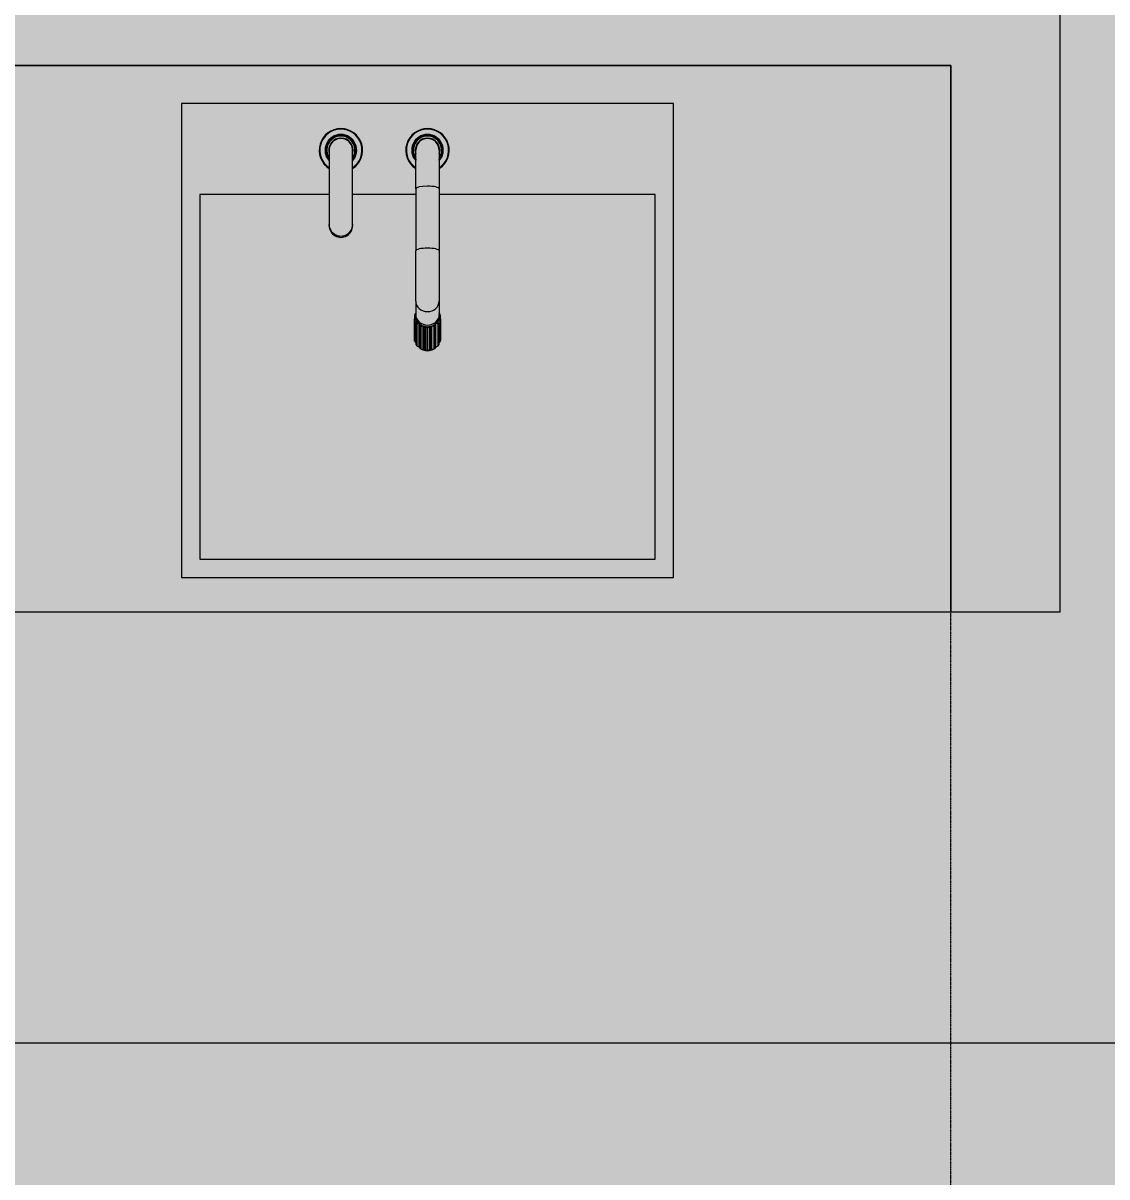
# Model space of a CAD drawing. Header units: millimetres. Extents: x 475206255 to 476720147, y 4620882299 to 4621447368.
# Drawn here: x 475275759 to 475276949, y 4621053280 to 4621054546 of the extents above; entities that cross this region are included whole.
import ezdxf

# ---------------------------------------------------------------- set-up
doc = ezdxf.new("R2010")
doc.units = ezdxf.units.MM
doc.header["$MEASUREMENT"] = 0
doc.linetypes.add('dash fine 0_25', pattern=[0.5952, 0.2976, -0.2976])
for name, color, linetype, lineweight in [('2D Drafting - General_Pen_No__250_Pen_No__7_Pen_No__250', 7, 'Continuous', 0), ('2D Drafting - General_Pen_No__250_Pen_No__7_Pen_No__7', 7, 'Continuous', 0), ('G-Anno-Nplt_Pen_No__151', 151, 'Continuous', 0), ('New_--------AVEJI_MODZRAVI_Pen_No__7', 7, 'Continuous', 0), ('New_--------AVEJI_UDZRAVI_Pen_No__7', 7, 'Continuous', 0), ('zoma_Pen_No__142', 142, 'Continuous', 0), ('zoma_Pen_No__5_Pen_No__5', 5, 'Continuous', 0)]:
    doc.layers.add(name, color=color, linetype=linetype, lineweight=lineweight)
doc.layers.add('New_--aveji_Pen_No__251', color=7, linetype='Continuous', lineweight=0, true_color=0x656565)
doc.layers.add('zoma', color=7, linetype='Continuous')
doc.styles.add('GENERATED_STYLE_2', font='arial.ttf')
doc.dimstyles.new('GENERATED_STYLE__3', dxfattribs={"dimtxt": 200, "dimasz": 64.421331, "dimexe": 0.18, "dimexo": 3, "dimgap": 0, "dimtad": 1, "dimtih": 1, "dimtoh": 1, "dimlfac": 0.001, "dimzin": 0, "dimdsep": 46, "dimtxsty": 'GENERATED_STYLE_2', "dimblk": 'ARROWHEAD_2', "dimblk1": 'ARROWHEAD_2', "dimblk2": 'ARROWHEAD_2', "dimcen": 0.09, "dimclrd": 142, "dimclre": 142, "dimclrt": 142, "dimadec": 0, "dimazin": 0, "dimtfac": 1, "dimtdec": 4, "dimtmove": 0, "dimatfit": 3, "dimfxl": 1, "dimtolj": 1, "dimtzin": 0, "dimarcsym": 0})
doc.dimstyles.new('GENERATED_STYLE__9', dxfattribs={"dimtxt": 200, "dimasz": 64.421331, "dimexe": 0.18, "dimexo": 3, "dimgap": 0, "dimtad": 1, "dimlfac": 0.001, "dimzin": 0, "dimdsep": 46, "dimtxsty": 'GENERATED_STYLE_2', "dimblk": 'ARROWHEAD_2', "dimblk1": 'ARROWHEAD_2', "dimblk2": 'ARROWHEAD_2', "dimcen": 0.09, "dimclrd": 142, "dimclre": 142, "dimclrt": 142, "dimadec": 0, "dimazin": 0, "dimtfac": 1, "dimtdec": 4, "dimtmove": 0, "dimatfit": 3, "dimfxl": 1, "dimtolj": 1, "dimtzin": 0, "dimarcsym": 0})

# ---------------------------------------------------------------- blocks, each defined once
blk = doc.blocks.new('*D1011', base_point=(475826095.8, 4621095193.2))
at = {"layer": 'zoma_Pen_No__142', "color": 142, "linetype": 'Continuous', "lineweight": 0, "transparency": 16777216}
for p, q in [((475298675.2, 4621061026.7), (475298675.2, 4621061068.1)), ((475298717.6, 4621061002.2), (475298632.8, 4621061051.2)), ((475298738.8, 4621061026.7), (475298611.6, 4621061026.7)), ((475298675.2, 4621045826.7), (475298675.2, 4621061026.7)), ((475298632.8, 4621045851.2), (475298717.6, 4621045802.2)), ((475298738.8, 4621045826.7), (475298611.6, 4621045826.7)), ((475298675.2, 4621045785.2), (475298675.2, 4621045826.7))]:
    blk.add_line(p, q, dxfattribs=at)
at = {"layer": 'zoma_Pen_No__142', "color": 142, "lineweight": 0, "transparency": 16777216, "insert": (475298635.2, 4621053083.5), "char_height": 200, "attachment_point": 7, "rotation": 90, "style": 'GENERATED_STYLE_2'}
blk.add_mtext('\\A1;{\\pql;\\fArial|b0|i0|c204|p0;\\W1.000000;15.20}', dxfattribs=at)
blk = doc.blocks.new('ARROWHEAD_2')
at = {"color": 0, "linetype": 'Continuous', "lineweight": 0}
for p, q in [((-0.378, -0.655), (0.378, 0.655)), ((0, 0), (-1, 0))]:
    blk.add_line(p, q, dxfattribs=at)
blk = doc.blocks.new('*D1016', base_point=(475826095.8, 4621095193.2))
at = {"layer": 'zoma_Pen_No__142', "color": 142, "linetype": 'Continuous', "lineweight": 0, "transparency": 16777216}
for p, q in [((475297843.7, 4621053651.2), (475297928.4, 4621053602.2)), ((475297949.6, 4621053626.7), (475297822.5, 4621053626.7)), ((475297886.1, 4621053226.7), (475297886.1, 4621053626.7)), ((475297843.7, 4621053251.2), (475297928.4, 4621053202.2)), ((475297949.6, 4621053226.7), (475297822.5, 4621053226.7))]:
    blk.add_line(p, q, dxfattribs=at)
blk = doc.blocks.new('*D1017', base_point=(475826095.8, 4621095193.2))
at = {"layer": 'zoma_Pen_No__142', "color": 142, "linetype": 'Continuous', "lineweight": 0, "transparency": 16777216}
for p, q in [((475297843.7, 4621054251.2), (475297928.4, 4621054202.2)), ((475297949.6, 4621054226.7), (475297822.5, 4621054226.7)), ((475297886.1, 4621053626.7), (475297886.1, 4621054226.7)), ((475297843.7, 4621053651.2), (475297928.4, 4621053602.2)), ((475297949.6, 4621053626.7), (475297822.5, 4621053626.7))]:
    blk.add_line(p, q, dxfattribs=at)
at = {"layer": 'zoma_Pen_No__142', "color": 142, "lineweight": 0, "transparency": 16777216, "insert": (475297846.1, 4621053659.8), "char_height": 200, "attachment_point": 7, "rotation": 90, "style": 'GENERATED_STYLE_2'}
blk.add_mtext('\\A1;{\\pql;\\fArial|b0|i0|c204|p0;\\W1.000000;0.60}', dxfattribs=at)
blk = doc.blocks.new('*D1018', base_point=(475826095.8, 4621095193.2))
at = {"layer": 'zoma_Pen_No__142', "color": 142, "linetype": 'Continuous', "lineweight": 0, "transparency": 16777216}
for p, q in [((475297843.7, 4621055851.2), (475297928.4, 4621055802.2)), ((475297949.6, 4621055826.7), (475297822.5, 4621055826.7)), ((475297886.1, 4621054226.7), (475297886.1, 4621055826.7)), ((475297843.7, 4621054251.2), (475297928.4, 4621054202.2)), ((475297949.6, 4621054226.7), (475297822.5, 4621054226.7))]:
    blk.add_line(p, q, dxfattribs=at)
at = {"layer": 'zoma_Pen_No__142', "color": 142, "lineweight": 0, "transparency": 16777216, "insert": (475297846.1, 4621054759.8), "char_height": 200, "attachment_point": 7, "rotation": 90, "style": 'GENERATED_STYLE_2'}
blk.add_mtext('\\A1;{\\pql;\\fArial|b0|i0|c204|p0;\\W1.000000;1.60}', dxfattribs=at)
blk = doc.blocks.new('*D1232', base_point=(475826095.8, 4621095193.2))
at = {"layer": 'zoma_Pen_No__142', "color": 142, "linetype": 'Continuous', "lineweight": 0, "transparency": 16777216}
for p, q in [((475275219.4, 4621061979.3), (475275219.4, 4621062106.5)), ((475281319.4, 4621061979.3), (475281319.4, 4621062106.5)), ((475275243.8, 4621062085.3), (475275194.9, 4621062000.5)), ((475281343.9, 4621062085.3), (475281295, 4621062000.5)), ((475275219.4, 4621062042.9), (475281319.4, 4621062042.9))]:
    blk.add_line(p, q, dxfattribs=at)
at = {"layer": 'zoma_Pen_No__142', "color": 142, "lineweight": 0, "transparency": 16777216, "char_height": 200, "attachment_point": 7, "style": 'GENERATED_STYLE_2'}
for s, insert in [('\\A1;{\\pql;\\fArial|b0|i0|c204|p0;\\W1.000000;0.40}', (475275243.9, 4621062082.9)), ('\\A1;{\\pql;\\fArial|b0|i0|c204|p0;\\W1.000000;6.10}', (475278002.5, 4621062082.9)), ('\\A1;{\\pql;\\fArial|b0|i0|c204|p0;\\W1.000000;0.40}', (475280761.1, 4621062082.9))]:
    blk.add_mtext(s, dxfattribs=dict(at, insert=insert))
blk = doc.blocks.new('*D1290', base_point=(475826095.8, 4621095193.2))
at = {"layer": 'zoma_Pen_No__142', "color": 142, "linetype": 'Continuous', "lineweight": 0, "transparency": 16777216}
for p, q in [((475275219.4, 4621111169.1), (475275219.4, 4621111296.2)), ((475281319.4, 4621111169.1), (475281319.4, 4621111296.2)), ((475275243.8, 4621111275), (475275194.9, 4621111190.3)), ((475281343.9, 4621111275), (475281295, 4621111190.3)), ((475275219.4, 4621111232.6), (475281319.4, 4621111232.6))]:
    blk.add_line(p, q, dxfattribs=at)
at = {"layer": 'zoma_Pen_No__142', "color": 142, "lineweight": 0, "transparency": 16777216, "char_height": 200, "attachment_point": 7, "style": 'GENERATED_STYLE_2'}
for s, insert in [('\\A1;{\\pql;\\fArial|b0|i0|c204|p0;\\W1.000000;0.40}', (475275243.9, 4621111272.6)), ('\\A1;{\\pql;\\fArial|b0|i0|c204|p0;\\W1.000000;6.10}', (475278002.5, 4621111272.6)), ('\\A1;{\\pql;\\fArial|b0|i0|c204|p0;\\W1.000000;0.40}', (475280761.1, 4621111272.6))]:
    blk.add_mtext(s, dxfattribs=dict(at, insert=insert))
blk = doc.blocks.new('*D1314', base_point=(475826095.8, 4621095193.2))
at = {"layer": 'zoma_Pen_No__142', "color": 142, "linetype": 'Continuous', "lineweight": 0, "transparency": 16777216}
for p, q in [((475275219.4, 4621092624.1), (475275219.4, 4621092751.3)), ((475281319.4, 4621092624.1), (475281319.4, 4621092751.3)), ((475275243.9, 4621092730.1), (475275195, 4621092645.3)), ((475281343.9, 4621092730.1), (475281295, 4621092645.3)), ((475275219.4, 4621092687.7), (475281319.4, 4621092687.7))]:
    blk.add_line(p, q, dxfattribs=at)
at = {"layer": 'zoma_Pen_No__142', "color": 142, "lineweight": 0, "transparency": 16777216, "char_height": 200, "attachment_point": 7, "style": 'GENERATED_STYLE_2'}
for s, insert in [('\\A1;{\\pql;\\fArial|b0|i0|c204|p0;\\W1.000000;0.40}', (475275243.9, 4621092727.7)), ('\\A1;{\\pql;\\fArial|b0|i0|c204|p0;\\W1.000000;6.10}', (475278002.5, 4621092727.7)), ('\\A1;{\\pql;\\fArial|b0|i0|c204|p0;\\W1.000000;0.40}', (475280761.1, 4621092727.7))]:
    blk.add_mtext(s, dxfattribs=dict(at, insert=insert))
blk = doc.blocks.new('*D1348', base_point=(475826095.8, 4621095193.2))
at = {"layer": 'zoma_Pen_No__142', "color": 142, "linetype": 'Continuous', "lineweight": 0, "transparency": 16777216}
for p, q in [((475275219.4, 4621160358.8), (475275219.4, 4621160486)), ((475281319.4, 4621160358.8), (475281319.4, 4621160486)), ((475275243.8, 4621160464.8), (475275194.9, 4621160380)), ((475281343.9, 4621160464.8), (475281295, 4621160380)), ((475275219.4, 4621160422.4), (475281319.4, 4621160422.4))]:
    blk.add_line(p, q, dxfattribs=at)
at = {"layer": 'zoma_Pen_No__142', "color": 142, "lineweight": 0, "transparency": 16777216, "char_height": 200, "attachment_point": 7, "style": 'GENERATED_STYLE_2'}
for s, insert in [('\\A1;{\\pql;\\fArial|b0|i0|c204|p0;\\W1.000000;0.40}', (475275243.9, 4621160462.4)), ('\\A1;{\\pql;\\fArial|b0|i0|c204|p0;\\W1.000000;6.10}', (475278002.5, 4621160462.4)), ('\\A1;{\\pql;\\fArial|b0|i0|c204|p0;\\W1.000000;0.40}', (475280761.1, 4621160462.4))]:
    blk.add_mtext(s, dxfattribs=dict(at, insert=insert))
blk = doc.blocks.new('*D1372', base_point=(475826095.8, 4621095193.2))
at = {"layer": 'zoma_Pen_No__142', "color": 142, "linetype": 'Continuous', "lineweight": 0, "transparency": 16777216}
for p, q in [((475275219.4, 4621141813.9), (475275219.4, 4621141941)), ((475281319.4, 4621141813.9), (475281319.4, 4621141941)), ((475275243.9, 4621141919.8), (475275195, 4621141835.1)), ((475281343.9, 4621141919.8), (475281295, 4621141835.1)), ((475275219.4, 4621141877.4), (475281319.4, 4621141877.4))]:
    blk.add_line(p, q, dxfattribs=at)
at = {"layer": 'zoma_Pen_No__142', "color": 142, "lineweight": 0, "transparency": 16777216, "char_height": 200, "attachment_point": 7, "style": 'GENERATED_STYLE_2'}
for s, insert in [('\\A1;{\\pql;\\fArial|b0|i0|c204|p0;\\W1.000000;0.40}', (475275243.9, 4621141917.4)), ('\\A1;{\\pql;\\fArial|b0|i0|c204|p0;\\W1.000000;6.10}', (475278002.5, 4621141917.4)), ('\\A1;{\\pql;\\fArial|b0|i0|c204|p0;\\W1.000000;0.40}', (475280761.1, 4621141917.4))]:
    blk.add_mtext(s, dxfattribs=dict(at, insert=insert))
blk = doc.blocks.new('*D1407', base_point=(475826095.8, 4621095193.2))
at = {"layer": 'zoma_Pen_No__142', "color": 142, "linetype": 'Continuous', "lineweight": 0, "transparency": 16777216}
for p, q in [((475275219.4, 4621209735.5), (475275219.4, 4621209862.6)), ((475281319.4, 4621209735.5), (475281319.4, 4621209862.6)), ((475275243.8, 4621209841.4), (475275194.9, 4621209756.6)), ((475281343.9, 4621209841.4), (475281295, 4621209756.6)), ((475275219.4, 4621209799), (475281319.4, 4621209799))]:
    blk.add_line(p, q, dxfattribs=at)
at = {"layer": 'zoma_Pen_No__142', "color": 142, "lineweight": 0, "transparency": 16777216, "char_height": 200, "attachment_point": 7, "style": 'GENERATED_STYLE_2'}
for s, insert in [('\\A1;{\\pql;\\fArial|b0|i0|c204|p0;\\W1.000000;0.40}', (475275243.9, 4621209839)), ('\\A1;{\\pql;\\fArial|b0|i0|c204|p0;\\W1.000000;6.10}', (475278002.5, 4621209839)), ('\\A1;{\\pql;\\fArial|b0|i0|c204|p0;\\W1.000000;0.40}', (475280761.1, 4621209839))]:
    blk.add_mtext(s, dxfattribs=dict(at, insert=insert))
blk = doc.blocks.new('*D1431', base_point=(475826095.8, 4621095193.2))
at = {"layer": 'zoma_Pen_No__142', "color": 142, "linetype": 'Continuous', "lineweight": 0, "transparency": 16777216}
for p, q in [((475275219.4, 4621191190.5), (475275219.4, 4621191317.7)), ((475281319.4, 4621191190.5), (475281319.4, 4621191317.7)), ((475275243.9, 4621191296.5), (475275195, 4621191211.7)), ((475281343.9, 4621191296.5), (475281295, 4621191211.7)), ((475275219.4, 4621191254.1), (475281319.4, 4621191254.1))]:
    blk.add_line(p, q, dxfattribs=at)
at = {"layer": 'zoma_Pen_No__142', "color": 142, "lineweight": 0, "transparency": 16777216, "char_height": 200, "attachment_point": 7, "style": 'GENERATED_STYLE_2'}
for s, insert in [('\\A1;{\\pql;\\fArial|b0|i0|c204|p0;\\W1.000000;0.40}', (475275243.9, 4621191294.1)), ('\\A1;{\\pql;\\fArial|b0|i0|c204|p0;\\W1.000000;6.10}', (475278002.5, 4621191294.1)), ('\\A1;{\\pql;\\fArial|b0|i0|c204|p0;\\W1.000000;0.40}', (475280761.1, 4621191294.1))]:
    blk.add_mtext(s, dxfattribs=dict(at, insert=insert))
blk = doc.blocks.new('*D1465', base_point=(475826095.8, 4621095193.2))
at = {"layer": 'zoma_Pen_No__142', "color": 142, "linetype": 'Continuous', "lineweight": 0, "transparency": 16777216}
for p, q in [((475275219.4, 4621258925.2), (475275219.4, 4621259052.4)), ((475281319.4, 4621258925.2), (475281319.4, 4621259052.4)), ((475275243.8, 4621259031.2), (475275194.9, 4621258946.4)), ((475281343.9, 4621259031.2), (475281295, 4621258946.4)), ((475275219.4, 4621258988.8), (475281319.4, 4621258988.8))]:
    blk.add_line(p, q, dxfattribs=at)
at = {"layer": 'zoma_Pen_No__142', "color": 142, "lineweight": 0, "transparency": 16777216, "char_height": 200, "attachment_point": 7, "style": 'GENERATED_STYLE_2'}
for s, insert in [('\\A1;{\\pql;\\fArial|b0|i0|c204|p0;\\W1.000000;0.40}', (475275243.9, 4621259028.8)), ('\\A1;{\\pql;\\fArial|b0|i0|c204|p0;\\W1.000000;6.10}', (475278002.5, 4621259028.8)), ('\\A1;{\\pql;\\fArial|b0|i0|c204|p0;\\W1.000000;0.40}', (475280761.1, 4621259028.8))]:
    blk.add_mtext(s, dxfattribs=dict(at, insert=insert))
blk = doc.blocks.new('*D1489', base_point=(475826095.8, 4621095193.2))
at = {"layer": 'zoma_Pen_No__142', "color": 142, "linetype": 'Continuous', "lineweight": 0, "transparency": 16777216}
for p, q in [((475275219.4, 4621240380.3), (475275219.4, 4621240507.4)), ((475281319.4, 4621240380.3), (475281319.4, 4621240507.4)), ((475275243.9, 4621240486.2), (475275195, 4621240401.5)), ((475281343.9, 4621240486.2), (475281295, 4621240401.5)), ((475275219.4, 4621240443.8), (475281319.4, 4621240443.8))]:
    blk.add_line(p, q, dxfattribs=at)
at = {"layer": 'zoma_Pen_No__142', "color": 142, "lineweight": 0, "transparency": 16777216, "char_height": 200, "attachment_point": 7, "style": 'GENERATED_STYLE_2'}
for s, insert in [('\\A1;{\\pql;\\fArial|b0|i0|c204|p0;\\W1.000000;0.40}', (475275243.9, 4621240483.8)), ('\\A1;{\\pql;\\fArial|b0|i0|c204|p0;\\W1.000000;6.10}', (475278002.5, 4621240483.8)), ('\\A1;{\\pql;\\fArial|b0|i0|c204|p0;\\W1.000000;0.40}', (475280761.1, 4621240483.8))]:
    blk.add_mtext(s, dxfattribs=dict(at, insert=insert))

msp = doc.modelspace()

# ---------------------------------------------------------------- hatches: boundary and pattern name
at = {"layer": '2D Drafting - General_Pen_No__250_Pen_No__7_Pen_No__7', "linetype": 'Continuous', "lineweight": 0}
msp.add_hatch(color=7, dxfattribs=at).paths.add_polyline_path([(475275019.376, 4621054619.31), (475276777.477, 4621054619.31), (475276777.477, 4621055987.867), (475276897.477, 4621055987.867), (475276897.477, 4621055256.666), (475276936.991, 4621055256.666), (475276936.991, 4621055136.666), (475276897.477, 4621055136.666), (475276897.477, 4621053899.31), (475276777.477, 4621053899.31), (475276777.477, 4621054499.31), (475275019.376, 4621054499.31)])
at = {"layer": 'G-Anno-Nplt_Pen_No__151', "linetype": 'Continuous', "lineweight": 0, "true_color": 0x1f2f3f}
msp.add_hatch(color=169, dxfattribs=at).paths.add_polyline_path([(475275089.375, 4621059656.696), (475278189.557, 4621059656.696), (475278189.557, 4621060756.696), (475281249.376, 4621060756.696), (475281249.375, 4621060556.696), (475281249.375, 4621057294.333), (475281319.376, 4621057294.333), (475281319.376, 4621055847.029), (475280919.409, 4621055847.029), (475280919.409, 4621055086.653), (475281249.375, 4621055086.653), (475281249.376, 4621053696.696), (475281249.376, 4621053371.696), (475278949.376, 4621053371.696), (475278949.376, 4621048096.696), (475275089.375, 4621048096.696), (475275089.375, 4621053156.696), (475275289.376, 4621053156.696), (475275289.376, 4621053456.696), (475275489.376, 4621053456.696), (475275489.376, 4621054286.883), (475275089.376, 4621054286.884)])

# ---------------------------------------------------------------- linework, layer by layer
at = {"layer": '2D Drafting - General_Pen_No__250_Pen_No__7_Pen_No__250', "color": 7, "linetype": 'Continuous', "lineweight": 0, "flags": 128}
msp.add_lwpolyline([(475275019.376, 4621054619.31), (475276777.477, 4621054619.31), (475276777.477, 4621055987.867), (475276897.477, 4621055987.867), (475276897.477, 4621055256.666), (475276936.991, 4621055256.666), (475276936.991, 4621055136.666), (475276897.477, 4621055136.666), (475276897.477, 4621053899.31), (475276777.477, 4621053899.31), (475276777.477, 4621054499.31), (475275019.376, 4621054499.31)], close=True, dxfattribs=at)
at = {"layer": 'New_--------AVEJI_MODZRAVI_Pen_No__7', "color": 7, "linetype": 'dash fine 0_25', "lineweight": 0}
msp.add_lwpolyline([(475275289.376, 4621052145.05), (475276777.478, 4621052145.05), (475276777.478, 4621054349.609)], dxfattribs=at)
at = {"layer": 'New_--------AVEJI_UDZRAVI_Pen_No__7', "color": 7, "linetype": 'Continuous', "lineweight": 0}
msp.add_lwpolyline([(475275289.376, 4621054499.31), (475276777.478, 4621054499.31), (475276777.478, 4621053899.31), (475275289.376, 4621053899.31)], dxfattribs=at)
at = {"layer": 'New_--aveji_Pen_No__251', "color": 251, "linetype": 'Continuous', "lineweight": 0, "true_color": 0x656565}
for p, q in [((475276095.236, 4621054406.178), (475276095.236, 4621054324.712)), ((475276120.995, 4621054324.712), (475276120.995, 4621054406.178)), ((475276190.307, 4621054363.707), (475276190.307, 4621054406.178)), ((475276216.066, 4621054406.178), (475276216.066, 4621054363.707)), ((475276190.307, 4621054357.742), (475276120.995, 4621054357.742)), ((475276190.307, 4621054363.707), (475276190.307, 4621054295.666)), ((475276216.066, 4621054363.707), (475276216.066, 4621054295.666)), ((475276095.236, 4621054323.288), (475276095.236, 4621054324.712)), ((475276120.995, 4621054324.712), (475276120.995, 4621054323.288)), ((475276190.307, 4621054240.545), (475276190.307, 4621054295.666)), ((475276216.066, 4621054295.666), (475276216.066, 4621054240.545)), ((475276190.307, 4621054240.545), (475276190.307, 4621054225.825)), ((475276216.066, 4621054240.545), (475276216.066, 4621054225.825)), ((475276188.981, 4621054225.105), (475276188.981, 4621054201.142)), ((475276188.982, 4621054197.315), (475276188.982, 4621054221.278)), ((475276189.24, 4621054220.122), (475276189.24, 4621054196.159)), ((475276190.887, 4621054192.623), (475276190.887, 4621054216.587)), ((475276191.623, 4621054215.607), (475276191.623, 4621054191.644)), ((475276194.194, 4621054190.43), (475276194.194, 4621054216.081)), ((475276198.32, 4621054187.977), (475276198.32, 4621054213.628)), ((475276208.053, 4621054187.977), (475276208.053, 4621054213.628)), ((475276212.179, 4621054190.43), (475276212.179, 4621054216.081)), ((475276214.75, 4621054191.646), (475276214.75, 4621054215.614)), ((475276214.753, 4621054191.646), (475276214.753, 4621054215.609)), ((475276215.488, 4621054216.589), (475276215.488, 4621054192.626)), ((475276217.13, 4621054196.161), (475276217.13, 4621054220.129)), ((475276217.134, 4621054196.162), (475276217.134, 4621054220.125)), ((475276217.387, 4621054221.29), (475276217.387, 4621054225.111)), ((475276217.391, 4621054221.282), (475276217.391, 4621054225.108)), ((475276217.392, 4621054221.281), (475276217.392, 4621054197.318)), ((475276194.664, 4621054188.938), (475276194.664, 4621054212.901)), ((475276195.765, 4621054212.246), (475276195.765, 4621054188.283)), ((475276199.739, 4621054186.819), (475276199.739, 4621054210.782)), ((475276201.038, 4621054210.552), (475276201.038, 4621054186.589)), ((475276203.187, 4621054187.115), (475276203.187, 4621054212.766)), ((475276205.339, 4621054186.59), (475276205.339, 4621054210.553)), ((475276206.638, 4621054210.783), (475276206.638, 4621054186.82)), ((475276210.609, 4621054188.285), (475276210.609, 4621054212.253)), ((475276210.611, 4621054188.285), (475276210.611, 4621054212.248)), ((475276211.712, 4621054212.903), (475276211.712, 4621054188.94))]:
    msp.add_line(p, q, dxfattribs=at)
msp.add_lwpolyline([(475275933.11, 4621054457.478), (475275933.11, 4621053937.478), (475276473.225, 4621053937.478), (475276473.225, 4621054457.478)], close=True, dxfattribs=at)
msp.add_lwpolyline([(475276095.236, 4621054357.742), (475275953.11, 4621054357.742), (475275953.11, 4621053957.478), (475276453.225, 4621053957.478), (475276453.225, 4621054357.742), (475276216.066, 4621054357.742)], dxfattribs=at)
for centre, radius, start, end in [((475276108.116, 4621054406.178), 23.813, 89.99998, 237.258116), ((475276108.116, 4621054406.178), 23.805, 89.99998, 237.24489), ((475276108.116, 4621054406.178), 23.778, 89.99998, 237.203249), ((475276108.116, 4621054406.178), 23.724, 89.99998, 237.119625), ((475276108.116, 4621054406.178), 23.635, 89.99998, 236.979869), ((475276108.116, 4621054406.178), 23.146, 89.99998, 236.188783), ((475276108.116, 4621054406.178), 23.813, 302.741843, 89.99998), ((475276108.116, 4621054406.178), 23.805, 302.755069, 89.99998), ((475276108.116, 4621054406.178), 23.778, 302.79671, 89.99998), ((475276108.116, 4621054406.178), 23.724, 302.880335, 89.99998), ((475276108.116, 4621054406.178), 23.635, 303.020091, 89.999979), ((475276108.116, 4621054406.178), 23.146, 303.811176, 89.99998), ((475276203.187, 4621054406.178), 23.813, 89.99998, 237.258116), ((475276203.187, 4621054406.178), 23.805, 89.99998, 237.24489), ((475276203.187, 4621054406.178), 23.778, 89.99998, 237.203249), ((475276203.187, 4621054406.178), 23.724, 89.99998, 237.119624), ((475276203.187, 4621054406.178), 23.635, 89.99998, 236.979869), ((475276203.187, 4621054406.178), 23.146, 89.99998, 236.188783), ((475276203.187, 4621054406.178), 23.813, 302.741843, 89.99998), ((475276203.187, 4621054406.178), 23.805, 302.755069, 89.99998), ((475276203.187, 4621054406.178), 23.778, 302.79671, 89.99998), ((475276203.187, 4621054406.178), 23.724, 302.880335, 89.99998), ((475276203.187, 4621054406.178), 23.635, 303.02009, 89.999981), ((475276203.187, 4621054406.178), 23.146, 303.811176, 89.99998), ((475276108.116, 4621054406.178), 17.327, 89.999979, 221.983073), ((475276108.116, 4621054406.178), 16.761, 89.999979, 219.788904), ((475276108.116, 4621054406.178), 16.55, 89.99998, 218.902811), ((475276108.116, 4621054406.178), 16.328, 89.99998, 217.926392), ((475276108.116, 4621054406.178), 15.483, 89.999981, 213.712238), ((475276108.116, 4621054406.178), 13.402, 89.99998, 196.050872), ((475276108.116, 4621054406.178), 12.88, 359.999979, 179.999979), ((475276108.116, 4621054406.178), 17.327, 318.016887, 89.99998), ((475276108.116, 4621054406.178), 16.761, 320.211055, 89.999981), ((475276108.116, 4621054406.178), 16.55, 321.09715, 89.999979), ((475276108.116, 4621054406.178), 16.328, 322.073569, 89.999979), ((475276108.116, 4621054406.178), 15.483, 326.287721, 89.99998), ((475276108.116, 4621054406.178), 13.402, 343.949086, 89.99998), ((475276203.187, 4621054406.178), 17.327, 89.999979, 221.983071), ((475276203.187, 4621054406.178), 16.761, 89.999979, 219.788904), ((475276203.187, 4621054406.178), 16.55, 89.99998, 218.902811), ((475276203.187, 4621054406.178), 16.328, 89.99998, 217.926393), ((475276203.187, 4621054406.178), 15.483, 89.99998, 213.712239), ((475276203.187, 4621054406.178), 13.402, 89.99998, 196.050872), ((475276203.187, 4621054406.178), 12.88, 89.999981, 179.999979), ((475276203.187, 4621054406.178), 17.327, 318.016888, 89.999981), ((475276203.187, 4621054406.178), 16.761, 320.211055, 89.999981), ((475276203.187, 4621054406.178), 16.55, 321.097148, 89.99998), ((475276203.187, 4621054406.178), 16.328, 322.073569, 89.999979), ((475276203.187, 4621054406.178), 15.483, 326.287719, 89.999981), ((475276203.187, 4621054406.178), 13.402, 343.949086, 89.99998), ((475276203.187, 4621054406.178), 12.88, 359.999979, 89.999979)]:
    msp.add_arc(centre, radius, start, end, dxfattribs=at)
for centre, major_axis, ratio, start_param, end_param in [((475276203.187, 4621054363.707), (-12.88, 0), 0.23905575, 4.71238898, 6.28318525), ((475276203.187, 4621054363.707), (-12.88, 0), 0.23905575, 3.14159259, 4.71238898), ((475276108.116, 4621054324.712), (-12.88, 0), 0.98480799, -0.00000001, 3.14159271), ((475276108.116, 4621054323.288), (12.88, 0), 0.98480506, 3.14159287, 6.28318553), ((475276203.187, 4621054295.666), (-12.88, 0), 0.23905575, 4.71238898, 6.28318555), ((475276203.187, 4621054295.666), (-12.88, 0), 0.23905575, 3.14159259, 4.71238898), ((475276203.187, 4621054240.545), (12.88, 0), 0.88988826, 3.14159265, 4.71238898), ((475276203.187, 4621054240.545), (-12.88, 0), 0.88988826, 1.57079633, 3.14159264), ((475276203.187, 4621054223.193), (14.367, 0), 0.88988826, 2.89926484, 2.99147029), ((475276203.187, 4621054223.783), (13.515, 0), 0.88988826, 2.83365357, 3.06090122), ((475276203.187, 4621054225.825), (12.88, 0), 0.88988826, 3.14159265, 4.71238898), ((475276203.187, 4621054225.825), (-12.88, 0), 0.88988826, 1.57079633, 3.14159272), ((475276203.187, 4621054223.783), (-13.515, 0), 0.88988826, 3.22260969, 3.44953172), ((475276203.187, 4621054223.193), (-14.367, 0), 0.88988826, 3.29196393, 3.3841694), ((475276203.187, 4621054223.193), (14.367, 0), 0.88988826, 3.29196397, 3.38416938), ((475276203.187, 4621054223.783), (13.515, 0), 0.88988826, 3.22260968, 3.45360032), ((475276203.187, 4621054224), (12.82, 0), 0.88988826, 3.15317878, 3.52275661), ((475276203.187, 4621054224), (12.82, 0), 0.88988826, 3.09068449, 3.13005747), ((475276203.187, 4621054223.193), (14.367, 0), 0.88988826, 3.68466301, 3.77686844), ((475276203.187, 4621054223.783), (13.515, 0), 0.88988826, 3.61530874, 3.84629941), ((475276203.187, 4621054224), (12.82, 0), 0.88988826, 3.54587783, 3.91545567), ((475276203.187, 4621054224), (12.82, 0), 0.88988826, 3.93857693, 4.30815476), ((475276203.187, 4621054223.783), (13.515, 0), 0.88988826, 4.00800781, 4.2389985), ((475276203.187, 4621054224), (12.82, 0), 0.88988826, 4.33127606, 4.70085387), ((475276203.187, 4621054224), (12.82, 0), 0.88988826, 4.72397514, 5.09355296), ((475276203.187, 4621054224), (12.82, 0), 0.88988826, 5.11667424, 5.48625207), ((475276203.187, 4621054223.783), (13.515, 0), 0.88988826, 5.18610507, 5.41709572), ((475276203.187, 4621054224), (12.82, 0), 0.88988826, 5.50937332, 5.87895118), ((475276203.187, 4621054223.783), (13.515, 0), 0.88988826, 5.57880417, 5.80979481), ((475276203.187, 4621054223.193), (14.367, 0), 0.88988826, 5.6481584, 5.74036389), ((475276203.187, 4621054224), (-12.82, 0), 0.88988826, 2.76047974, 3.13005761), ((475276203.187, 4621054224), (-12.82, 0), 0.88988826, 3.15317884, 3.1925008), ((475276203.187, 4621054223.783), (-13.515, 0), 0.88988826, 2.82991057, 3.06090123), ((475276203.187, 4621054223.193), (-14.367, 0), 0.88988826, 2.89926487, 2.99147032), ((475276203.187, 4621054223.193), (14.367, 0), 0.88988826, 4.0773621, 4.16956755), ((475276203.187, 4621054223.783), (13.515, 0), 0.88988826, 4.4007069, 4.63169757), ((475276203.187, 4621054223.193), (14.367, 0), 0.88988826, 4.47006119, 4.56226663), ((475276203.187, 4621054223.783), (13.515, 0), 0.88988826, 4.79340597, 5.02439665), ((475276203.187, 4621054223.193), (14.367, 0), 0.88988826, 4.86276026, 4.9549657), ((475276203.187, 4621054223.193), (14.367, 0), 0.88988826, 5.25545935, 5.34766476), ((475276203.187, 4621054199.23), (14.367, 0), 0.88988826, 3.2919639, 3.38416938), ((475276203.187, 4621054199.23), (14.367, 0), 0.88988826, 3.68466301, 3.77686844), ((475276203.187, 4621054196.6), (11.65, 0), 0.88988826, 3.76058584, 3.85010159), ((475276203.187, 4621054199.23), (14.367, 0), 0.88988826, 4.0773621, 4.16956755), ((475276203.187, 4621054196.6), (11.65, 0), 0.88988826, 4.10675607, 5.3183649), ((475276203.187, 4621054199.23), (14.367, 0), 0.88988826, 5.25545935, 5.34766481), ((475276203.187, 4621054196.6), (11.65, 0), 0.88988826, 5.57497114, 5.66431233), ((475276203.187, 4621054199.23), (14.367, 0), 0.88988826, 5.64815846, 5.74036389), ((475276203.187, 4621054199.23), (-14.367, 0), 0.88988826, 2.89926487, 2.99147033), ((475276203.187, 4621054199.23), (14.367, 0), 0.88988826, 4.47006117, 4.56226662), ((475276203.187, 4621054199.23), (14.367, 0), 0.88988826, 4.86276026, 4.95496571)]:
    msp.add_ellipse(centre, major_axis=major_axis, ratio=ratio, start_param=start_param, end_param=end_param, dxfattribs=at)
for points in [[(475276189.243, 4621054226.262), (475276189.608, 4621054226.679), (475276189.963, 4621054227.077), (475276190.307, 4621054227.455)], [(475276216.066, 4621054227.457), (475276216.411, 4621054227.079), (475276216.766, 4621054226.681), (475276217.133, 4621054226.264)], [(475276189.715, 4621054224.753), (475276189.478, 4621054224.874), (475276189.233, 4621054224.992), (475276188.981, 4621054225.105)], [(475276188.986, 4621054221.281), (475276189.236, 4621054221.814), (475276189.48, 4621054222.323), (475276189.715, 4621054222.81)], [(475276190.324, 4621054220.091), (475276189.974, 4621054220.109), (475276189.613, 4621054220.119), (475276189.24, 4621054220.122)], [(475276190.367, 4621054224.132), (475276190.156, 4621054224.336), (475276189.938, 4621054224.543), (475276189.715, 4621054224.753)], [(475276189.715, 4621054222.81), (475276189.938, 4621054223.175), (475276190.156, 4621054223.528), (475276190.367, 4621054223.868)], [(475276191.287, 4621054219.756), (475276190.974, 4621054219.868), (475276190.653, 4621054219.98), (475276190.324, 4621054220.091)], [(475276190.367, 4621054223.868), (475276190.398, 4621054223.933), (475276190.429, 4621054223.998), (475276190.46, 4621054224.063)], [(475276190.455, 4621054224.09), (475276190.426, 4621054224.104), (475276190.397, 4621054224.118), (475276190.367, 4621054224.132)], [(475276190.89, 4621054216.59), (475276190.983, 4621054217.184), (475276191.072, 4621054217.753), (475276191.159, 4621054218.296)], [(475276191.159, 4621054218.296), (475276191.242, 4621054218.716), (475276191.322, 4621054219.121), (475276191.4, 4621054219.512)], [(475276191.438, 4621054219.752), (475276191.388, 4621054219.754), (475276191.337, 4621054219.755), (475276191.287, 4621054219.756)], [(475276191.4, 4621054219.512), (475276191.413, 4621054219.593), (475276191.425, 4621054219.673), (475276191.438, 4621054219.752)], [(475276192.89, 4621054215.992), (475276192.481, 4621054215.875), (475276192.058, 4621054215.747), (475276191.623, 4621054215.607)], [(475276194.017, 4621054216.027), (475276193.652, 4621054216.019), (475276193.276, 4621054216.007), (475276192.89, 4621054215.992)], [(475276194.194, 4621054216.081), (475276194.136, 4621054216.063), (475276194.077, 4621054216.045), (475276194.017, 4621054216.027)], [(475276194.227, 4621054215.84), (475276194.216, 4621054215.921), (475276194.205, 4621054216.001), (475276194.194, 4621054216.081)], [(475276194.434, 4621054214.618), (475276194.363, 4621054215.04), (475276194.294, 4621054215.447), (475276194.227, 4621054215.84)], [(475276194.667, 4621054212.906), (475276194.587, 4621054213.502), (475276194.51, 4621054214.073), (475276194.434, 4621054214.618)], [(475276197.025, 4621054213.079), (475276196.618, 4621054212.817), (475276196.198, 4621054212.54), (475276195.765, 4621054212.246)], [(475276198.144, 4621054213.511), (475276197.781, 4621054213.374), (475276197.408, 4621054213.23), (475276197.025, 4621054213.079)], [(475276198.32, 4621054213.628), (475276198.262, 4621054213.589), (475276198.203, 4621054213.55), (475276198.144, 4621054213.511)], [(475276198.418, 4621054213.41), (475276198.385, 4621054213.483), (475276198.353, 4621054213.556), (475276198.32, 4621054213.628)], [(475276199.042, 4621054212.335), (475276198.828, 4621054212.706), (475276198.621, 4621054213.065), (475276198.418, 4621054213.41)], [(475276207.956, 4621054213.41), (475276207.754, 4621054213.065), (475276207.548, 4621054212.707), (475276207.335, 4621054212.337)], [(475276208.053, 4621054213.628), (475276208.021, 4621054213.556), (475276207.988, 4621054213.483), (475276207.956, 4621054213.41)], [(475276208.229, 4621054213.511), (475276208.17, 4621054213.551), (475276208.112, 4621054213.589), (475276208.053, 4621054213.628)], [(475276209.352, 4621054213.08), (475276208.968, 4621054213.231), (475276208.594, 4621054213.375), (475276208.229, 4621054213.511)], [(475276210.609, 4621054212.253), (475276210.178, 4621054212.545), (475276209.759, 4621054212.821), (475276209.352, 4621054213.08)], [(475276211.942, 4621054214.621), (475276211.868, 4621054214.073), (475276211.791, 4621054213.501), (475276211.712, 4621054212.903)], [(475276212.147, 4621054215.841), (475276212.08, 4621054215.448), (475276212.012, 4621054215.041), (475276211.942, 4621054214.621)], [(475276212.179, 4621054216.081), (475276212.168, 4621054216.001), (475276212.157, 4621054215.921), (475276212.147, 4621054215.841)], [(475276212.356, 4621054216.027), (475276212.297, 4621054216.045), (475276212.238, 4621054216.063), (475276212.179, 4621054216.081)], [(475276213.485, 4621054215.995), (475276213.099, 4621054216.009), (475276212.723, 4621054216.02), (475276212.356, 4621054216.027)], [(475276214.75, 4621054215.614), (475276214.316, 4621054215.753), (475276213.894, 4621054215.88), (475276213.485, 4621054215.995)], [(475276214.935, 4621054219.752), (475276214.948, 4621054219.673), (475276214.961, 4621054219.593), (475276214.973, 4621054219.513)], [(475276214.973, 4621054219.513), (475276215.052, 4621054219.123), (475276215.133, 4621054218.718), (475276215.216, 4621054218.3)], [(475276215.087, 4621054219.757), (475276215.036, 4621054219.755), (475276214.986, 4621054219.754), (475276214.935, 4621054219.752)], [(475276216.051, 4621054220.095), (475276215.721, 4621054219.982), (475276215.4, 4621054219.87), (475276215.087, 4621054219.757)], [(475276215.216, 4621054218.3), (475276215.304, 4621054217.755), (475276215.395, 4621054217.185), (475276215.488, 4621054216.589)], [(475276215.913, 4621054224.063), (475276215.944, 4621054223.998), (475276215.975, 4621054223.934), (475276216.006, 4621054223.868)], [(475276216.006, 4621054224.132), (475276215.976, 4621054224.118), (475276215.947, 4621054224.104), (475276215.918, 4621054224.09)], [(475276216.658, 4621054224.757), (475276216.435, 4621054224.546), (475276216.217, 4621054224.338), (475276216.006, 4621054224.132)], [(475276216.006, 4621054223.868), (475276216.217, 4621054223.529), (475276216.435, 4621054223.178), (475276216.658, 4621054222.814)], [(475276217.13, 4621054220.129), (475276216.759, 4621054220.125), (475276216.4, 4621054220.114), (475276216.051, 4621054220.095)], [(475276217.387, 4621054225.111), (475276217.137, 4621054224.997), (475276216.894, 4621054224.879), (475276216.658, 4621054224.757)], [(475276216.658, 4621054222.814), (475276216.895, 4621054222.326), (475276217.14, 4621054221.815), (475276217.392, 4621054221.281)], [(475276199.74, 4621054210.788), (475276199.501, 4621054211.327), (475276199.268, 4621054211.843), (475276199.042, 4621054212.335)], [(475276202.097, 4621054211.795), (475276201.755, 4621054211.401), (475276201.402, 4621054210.987), (475276201.038, 4621054210.552)], [(475276203.039, 4621054212.592), (475276202.733, 4621054212.337), (475276202.419, 4621054212.071), (475276202.097, 4621054211.795)], [(475276203.187, 4621054212.766), (475276203.137, 4621054212.709), (475276203.088, 4621054212.651), (475276203.039, 4621054212.592)], [(475276203.335, 4621054212.592), (475276203.285, 4621054212.651), (475276203.236, 4621054212.709), (475276203.187, 4621054212.766)], [(475276204.28, 4621054211.795), (475276203.957, 4621054212.071), (475276203.642, 4621054212.337), (475276203.335, 4621054212.592)], [(475276205.339, 4621054210.559), (475276204.975, 4621054210.991), (475276204.622, 4621054211.403), (475276204.28, 4621054211.795)], [(475276207.335, 4621054212.337), (475276207.11, 4621054211.842), (475276206.877, 4621054211.324), (475276206.638, 4621054210.783)], [(475276189.24, 4621054196.159), (475276189.617, 4621054195.74), (475276189.983, 4621054195.34), (475276190.337, 4621054194.961)], [(475276190.337, 4621054194.961), (475276190.523, 4621054194.811), (475276190.706, 4621054194.664), (475276190.887, 4621054194.52)], [(475276191.623, 4621054191.644), (475276192.064, 4621054191.369), (475276192.491, 4621054191.11), (475276192.906, 4621054190.866)], [(475276192.906, 4621054190.866), (475276193.307, 4621054190.721), (475276193.698, 4621054190.584), (475276194.078, 4621054190.453)], [(475276194.078, 4621054190.453), (475276194.117, 4621054190.445), (475276194.156, 4621054190.437), (475276194.194, 4621054190.43)], [(475276194.194, 4621054190.43), (475276194.201, 4621054190.397), (475276194.209, 4621054190.364), (475276194.216, 4621054190.331)], [(475276194.216, 4621054190.331), (475276194.286, 4621054190.061), (475276194.358, 4621054189.787), (475276194.432, 4621054189.509)], [(475276194.432, 4621054189.509), (475276194.507, 4621054189.319), (475276194.584, 4621054189.13), (475276194.664, 4621054188.944)], [(475276195.765, 4621054188.283), (475276196.203, 4621054188.164), (475276196.628, 4621054188.056), (475276197.04, 4621054187.959)], [(475276197.04, 4621054187.959), (475276197.439, 4621054187.955), (475276197.827, 4621054187.955), (475276198.205, 4621054187.959)], [(475276198.205, 4621054187.959), (475276198.243, 4621054187.965), (475276198.282, 4621054187.971), (475276198.32, 4621054187.977)], [(475276198.32, 4621054187.977), (475276198.341, 4621054187.949), (475276198.363, 4621054187.921), (475276198.384, 4621054187.893)], [(475276198.384, 4621054187.893), (475276198.595, 4621054187.673), (475276198.811, 4621054187.45), (475276199.034, 4621054187.224)], [(475276207.344, 4621054187.225), (475276207.565, 4621054187.45), (475276207.78, 4621054187.673), (475276207.989, 4621054187.893)], [(475276207.989, 4621054187.893), (475276208.011, 4621054187.921), (475276208.032, 4621054187.949), (475276208.053, 4621054187.977)], [(475276208.053, 4621054187.977), (475276208.092, 4621054187.971), (475276208.13, 4621054187.965), (475276208.169, 4621054187.959)], [(475276208.169, 4621054187.959), (475276208.548, 4621054187.956), (475276208.937, 4621054187.956), (475276209.337, 4621054187.96)], [(475276209.337, 4621054187.96), (475276209.748, 4621054188.058), (475276210.172, 4621054188.166), (475276210.609, 4621054188.286)], [(475276211.712, 4621054188.94), (475276211.792, 4621054189.128), (475276211.869, 4621054189.319), (475276211.945, 4621054189.511)], [(475276211.945, 4621054189.511), (475276212.018, 4621054189.789), (475276212.089, 4621054190.062), (475276212.158, 4621054190.331)], [(475276212.158, 4621054190.331), (475276212.165, 4621054190.364), (475276212.172, 4621054190.397), (475276212.179, 4621054190.43)], [(475276212.179, 4621054190.43), (475276212.217, 4621054190.438), (475276212.256, 4621054190.446), (475276212.295, 4621054190.454)], [(475276212.295, 4621054190.454), (475276212.676, 4621054190.585), (475276213.068, 4621054190.723), (475276213.47, 4621054190.869)], [(475276213.47, 4621054190.869), (475276213.884, 4621054191.113), (475276214.31, 4621054191.372), (475276214.75, 4621054191.646)], [(475276215.488, 4621054194.523), (475276215.669, 4621054194.667), (475276215.852, 4621054194.814), (475276216.038, 4621054194.964)], [(475276216.038, 4621054194.964), (475276216.391, 4621054195.343), (475276216.755, 4621054195.742), (475276217.13, 4621054196.161)], [(475276199.034, 4621054187.224), (475276199.261, 4621054187.086), (475276199.497, 4621054186.952), (475276199.739, 4621054186.82)], [(475276201.038, 4621054186.589), (475276201.406, 4621054186.613), (475276201.764, 4621054186.643), (475276202.11, 4621054186.68)], [(475276202.11, 4621054186.68), (475276202.445, 4621054186.807), (475276202.772, 4621054186.933), (475276203.09, 4621054187.06)], [(475276203.09, 4621054187.06), (475276203.122, 4621054187.079), (475276203.154, 4621054187.097), (475276203.187, 4621054187.115)], [(475276203.187, 4621054187.115), (475276203.219, 4621054187.097), (475276203.251, 4621054187.079), (475276203.284, 4621054187.06)], [(475276203.284, 4621054187.06), (475276203.603, 4621054186.933), (475276203.931, 4621054186.807), (475276204.268, 4621054186.68)], [(475276204.268, 4621054186.68), (475276204.614, 4621054186.644), (475276204.971, 4621054186.614), (475276205.339, 4621054186.591)], [(475276206.638, 4621054186.82), (475276206.88, 4621054186.952), (475276207.116, 4621054187.087), (475276207.344, 4621054187.225)]]:
    msp.add_open_spline(points, degree=3, dxfattribs=at)
at = {"layer": 'zoma_Pen_No__5_Pen_No__5', "color": 5, "linetype": 'Continuous', "lineweight": 0}
msp.add_line((475228370.866, 4621053426.696), (475299000.631, 4621053426.696), dxfattribs=at)

# ---------------------------------------------------------------- dimensions: what is measured, and where the dimension line sits
at = {"layer": 'zoma', "color": 142, "linetype": 'Continuous', "lineweight": 0}
for base, p1, p2, picture, middle in [((475281319.441, 4621258988.783), (475275219.362, 4621006290.231), (475281319.441, 4621006290.231), '*D1465', (475278261.397, 4621259128.783)), ((475281319.441, 4621240443.837), (475275219.441, 4620991490.231), (475281319.441, 4620991090.231), '*D1489', (475278261.437, 4621240583.837)), ((475281319.441, 4621209799.032), (475275219.362, 4621006290.231), (475281319.441, 4621006290.231), '*D1407', (475278261.397, 4621209939.032)), ((475281319.441, 4621191254.086), (475275219.441, 4620991490.231), (475281319.441, 4620991090.231), '*D1431', (475278261.437, 4621191394.086)), ((475281319.441, 4621160422.38), (475275219.362, 4621006290.231), (475281319.441, 4621006290.231), '*D1348', (475278261.397, 4621160562.38)), ((475281319.441, 4621141877.434), (475275219.441, 4620991490.231), (475281319.441, 4620991090.231), '*D1372', (475278261.437, 4621142017.434)), ((475281319.441, 4621111232.645), (475275219.362, 4621006290.231), (475281319.441, 4621006290.231), '*D1290', (475278261.397, 4621111372.645)), ((475281319.441, 4621092687.699), (475275219.441, 4620991490.231), (475281319.441, 4620991090.231), '*D1314', (475278261.437, 4621092827.699)), ((475281319.441, 4621062042.909), (475275219.362, 4621006290.231), (475281319.441, 4621006290.231), '*D1232', (475278261.397, 4621062182.909))]:
    dim = msp.add_linear_dim(base=base, p1=p1, p2=p2, dimstyle='GENERATED_STYLE__3', dxfattribs=at)
    dim.commit()
    dim.dimension.update_dxf_attribs({"geometry": picture, "text_midpoint": middle, "dimtype": 160})
for base, p1, p2, picture, middle in [((475298675.195, 4621061026.696), (475232658.171, 4621045826.696), (475232658.171, 4621061026.696), '*D1011', (475298535.195, 4621053418.523)), ((475297886.067, 4621055826.698), (475232658.426, 4621054226.696), (475232658.171, 4621055826.698), '*D1018', (475297746.067, 4621055018.693)), ((475297886.067, 4621054226.696), (475232658.171, 4621053626.696), (475232658.426, 4621054226.696), '*D1017', (475297746.067, 4621053918.692)), ((475297886.067, 4621053626.696), (475232658.171, 4621053226.696), (475232658.171, 4621053626.696), '*D1016', (475297746.067, 4621052927.275))]:
    dim = msp.add_linear_dim(base=base, p1=p1, p2=p2, angle=90, dimstyle='GENERATED_STYLE__9', dxfattribs=at)
    dim.commit()
    dim.dimension.update_dxf_attribs({"geometry": picture, "text_midpoint": middle, "dimtype": 160, "text_rotation": 90})

doc.saveas('drawing.dxf')
